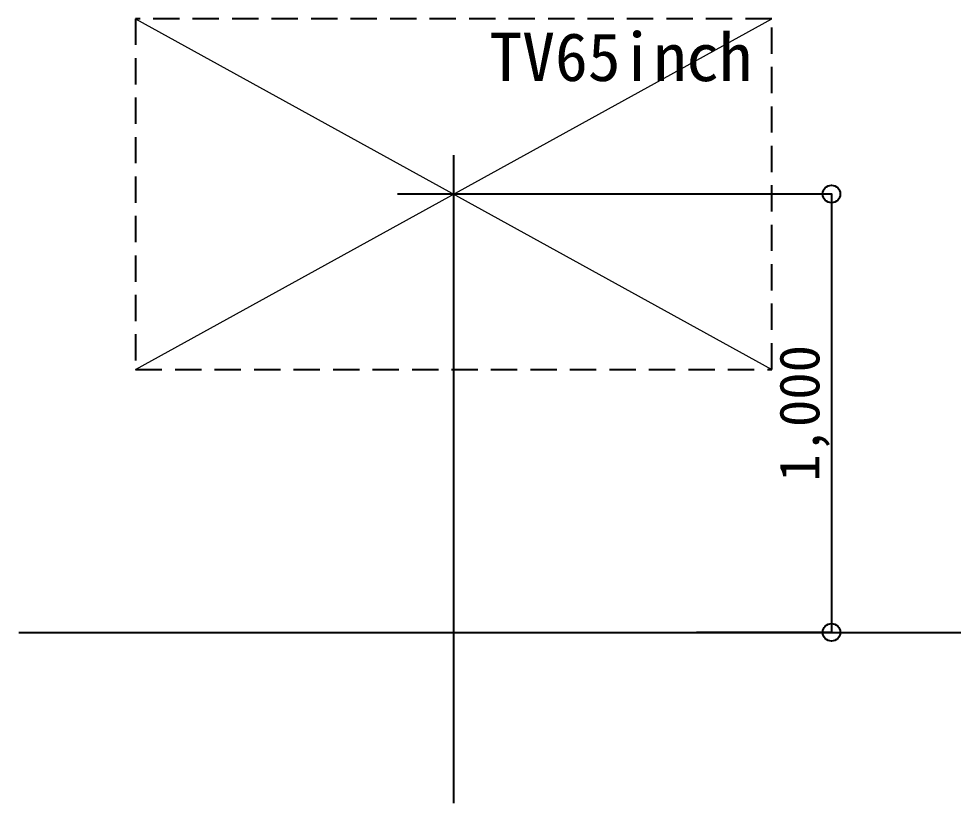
# Model space of a CAD drawing. Units: millimetres at full size, sheet at 1:50. Extents: x -31113 to 29332, y -20209 to 31249.
# Drawn here: x -12458 to -10328, y -20209 to -18419 of the extents above; entities that cross this region are included whole.
import ezdxf
from ezdxf.enums import TextEntityAlignment as Align

# ---------------------------------------------------------------- set-up
doc = ezdxf.new("R2010")
doc.units = ezdxf.units.MM
doc.header["$LTSCALE"] = 50
doc.header["$PDMODE"] = 32
doc.header["$PDSIZE"] = 40
doc.linetypes.add('DASHED1', pattern=[1.8, 1.2, -0.6])
doc.layers.add('B-A_文字', color=7, linetype='Continuous', lineweight=25)
doc.styles.add('ＭＳ ゴシック', font='')
doc.styles.get('ＭＳ ゴシック').set_extended_font_data('MS Gothic')

msp = doc.modelspace()

# ---------------------------------------------------------------- linework, layer by layer
at = {"layer": 'B-A_文字', "color": 1, "lineweight": 18}
for p, q in [((-12191.81, -18419.13), (-10741.81, -19219.13)), ((-12191.81, -19219.13), (-10741.81, -18419.13))]:
    msp.add_line(p, q, dxfattribs=at)
at = {"layer": 'B-A_文字'}
for p, q in [((-11466.81, -20209.2), (-11466.81, -18730.48)), ((-10605.71, -18819.13), (-11594.78, -18819.13)), ((-10605.71, -18819.13), (-10605.71, -19819.13)), ((-12458.35, -19819.13), (-3449.65, -19819.13)), ((-10605.71, -19819.13), (-10913.72, -19819.13))]:
    msp.add_line(p, q, dxfattribs=at)
at = {"layer": 'B-A_文字', "linetype": 'DASHED1'}
msp.add_lwpolyline([(-12191.81, -19219.13), (-10741.81, -19219.13), (-10741.81, -18419.13), (-12191.81, -18419.13)], close=True, dxfattribs=at)
at = {"layer": 'B-A_文字'}
for p in [(-10605.71, -18819.13), (-10605.71, -19819.13)]:
    msp.add_point(p, dxfattribs=at)

# ---------------------------------------------------------------- texts
at = {"layer": 'B-A_文字', "style": 'ＭＳ ゴシック'}
msp.add_text('TV65inch', height=110, dxfattribs=at).set_placement((-11385.56, -18594.4), align=Align.BOTTOM_LEFT)
msp.add_text('1,000', height=91.64, rotation=90, dxfattribs=at).set_placement((-10605.71, -19475.38), align=Align.BOTTOM_LEFT)

doc.saveas('drawing.dxf')
